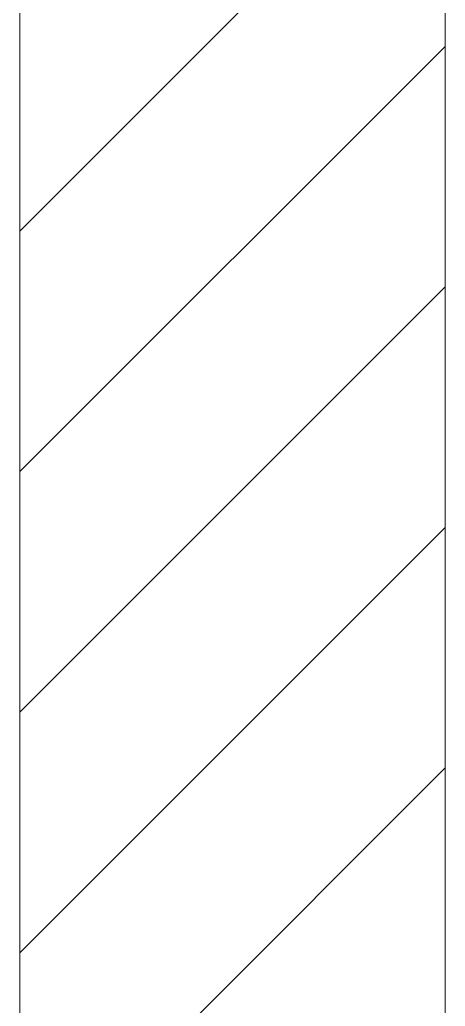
# Model space of a CAD drawing. Header units: millimetres. Extents: x 1680 to 166026, y 35966 to 91121.
# Drawn here: x 155358 to 155758, y 62184 to 63112 of the extents above; entities that cross this region are included whole.
import ezdxf

# ---------------------------------------------------------------- set-up
doc = ezdxf.new("R2010")
doc.units = ezdxf.units.MM

# ---------------------------------------------------------------- blocks, each defined once
blk = doc.blocks.new('plan')
at = {"color": 252, "linetype": 'Continuous', "lineweight": 20, "true_color": 0x939598}
for p, q in [((495672.13, -196044.15), (496044.03, -195672.24)), ((495672.13, -196270.42), (496072.13, -195870.42)), ((495672.13, -196496.7), (496072.13, -196096.7)), ((495672.13, -196722.97), (496072.13, -196322.97)), ((495672.13, -196949.24), (496072.13, -196549.24))]:
    blk.add_line(p, q, dxfattribs=at)
at = {"color": 252, "lineweight": 20, "true_color": 0x939598}
for p, q in [((495672.13, -195672.24), (495672.13, -200002.24)), ((496072.13, -196872.24), (496072.13, -195672.24))]:
    blk.add_line(p, q, dxfattribs=at)

msp = doc.modelspace()

# ---------------------------------------------------------------- block references
msp.add_blockref('plan', (-340313.9, 258957.24))

doc.saveas('drawing.dxf')
